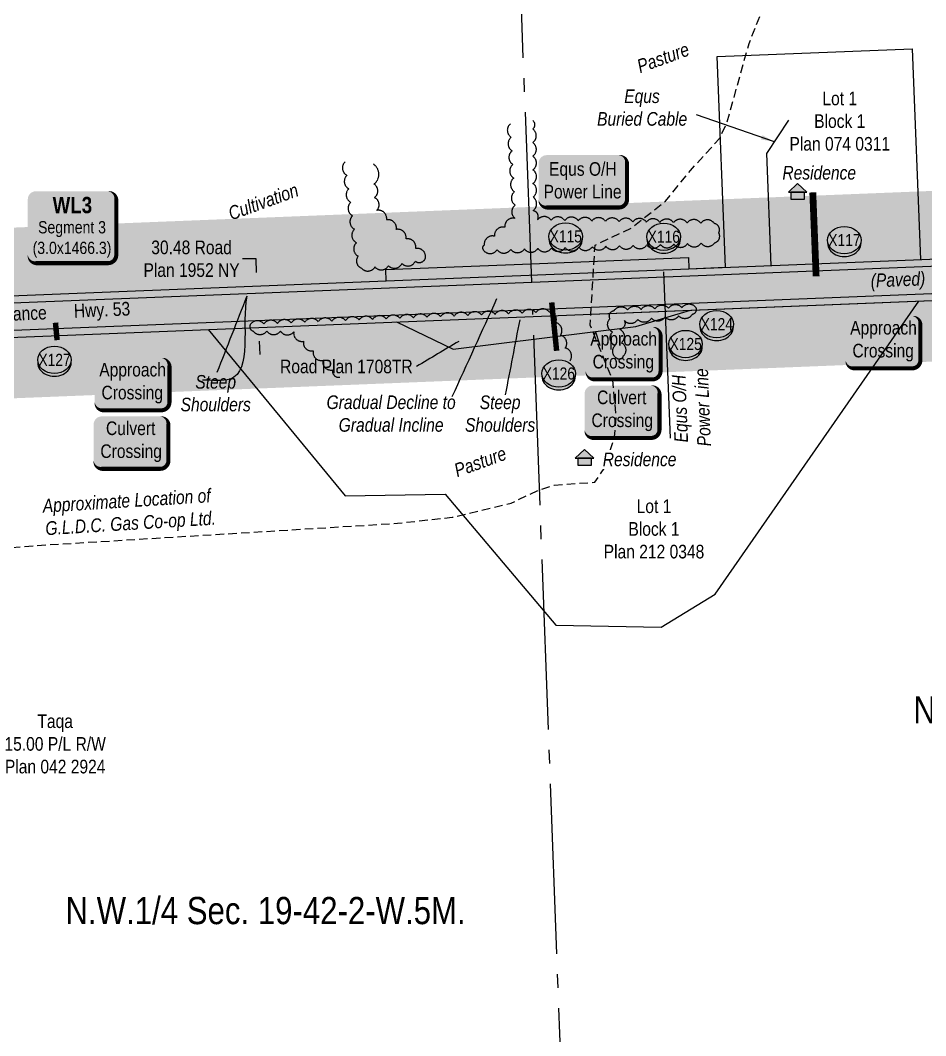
# Model space of a CAD drawing. Extents: x 665644 to 688844, y 5825051 to 5844826.
# Drawn here: x 683823 to 684488, y 5835122 to 5835868 of the extents above; entities that cross this region are included whole.
import ezdxf
from ezdxf.enums import TextEntityAlignment as Align

# ---------------------------------------------------------------- set-up
doc = ezdxf.new("R2010")
doc.units = 0
doc.header["$LTSCALE"] = 5
doc.header["$PDSIZE"] = 0.5
for name, pattern in [('0', [1, 1, 0]), ('foc-QUARTERLINE', [33, 25, -3, 2, -3]), ('UG_PIPE', [1.875, 1.25, -0.625])]:
    doc.linetypes.add(name, pattern=pattern)
doc.layers.get('Defpoints').update_dxf_attribs({"color": 9})
for name, color, linetype in [('AS-CABLE', 224, 'foc-CABLE'), ('AS-PIPE-UG', 44, 'UG_PIPE'), ('AS-PIPE-UG-T', 44, 'Continuous'), ('AS-POWER', 104, 'foc-POWER'), ('AS-POWER-T', 104, 'Continuous'), ('AS-RESIDENCE', 14, 'Continuous'), ('AS-ROADS', 254, 'Continuous'), ('AS-TELEPHONE', 224, 'foc-TEL'), ('C-SYMBOL', 7, 'Continuous'), ('CG-NOTES', 7, 'Continuous'), ('L-ROAD-T', 7, 'Continuous'), ('L-SEC', 7, 'Continuous'), ('L-SECQ', 8, 'foc-QUARTERLINE'), ('L-TITLEDB', 4, 'Continuous'), ('L-TITLEDB-T', 4, 'Continuous'), ('P-BUFFER-H 30m', 51, 'Continuous'), ('P-CROSSINGS', 250, 'Continuous'), ('T-BUSH', 110, '0')]:
    doc.layers.add(name, color=color, linetype=linetype)
doc.layers.add('F-RW-T', color=190, linetype='Continuous', lineweight=9)
doc.layers.add('T-TEXT', color=48, linetype='Continuous', lineweight=18)
doc.layers.add('P-PROPOSED-WL3', color=92, linetype='Continuous', true_color=0x00bd00)
doc.styles.add('175L', font='ARIALN.TTF', dxfattribs={"height": 20})
doc.styles.add('80', font='ARIALN.TTF', dxfattribs={"height": 10})
doc.styles.add('80CG', font='ARIALN.TTF', dxfattribs={"height": 10})
doc.styles.add('80L', font='ARIALN.TTF', dxfattribs={"height": 10})
doc.styles.add('80LS', font='ARIALNI.TTF', dxfattribs={"height": 10})
doc.styles.add('BOLD', font='ARIALNB.TTF')
doc.styles.add('Crossing', font='ARIALN.TTF', dxfattribs={"height": 10})
doc.styles.add('foc-LtypeFont', font='ARIALN.TTF', dxfattribs={"height": 7.35})
doc.linetypes.add('foc-CABLE', pattern='A,2,-1,["C",foc-LtypeFont,S=0.2,R=0,X=-0.625,Y=-0.75],-1.24,8', length=12.24)
doc.linetypes.add('foc-POWER', pattern='A,6,-1,["P",foc-LtypeFont,S=0.2,R=0,X=-0.625,Y=-0.75],-1.24,4', length=12.24)
doc.linetypes.add('foc-POWER-NOLINE', pattern='A,0,-4,["P",foc-LtypeFont,S=0.2,R=0,X=-0.625,Y=-0.75],-8.24', length=12.24)
doc.linetypes.add('foc-TEL', pattern='A,2,-1,["T",foc-LtypeFont,S=0.2,R=0,X=-0.425,Y=-0.75],-1.24,8', length=12.24)
doc.linetypes.add('foc-TEL-NOLINE', pattern='A,0,-2,["T",foc-LtypeFont,S=0.2,R=0,X=-0.425,Y=-0.75],-10.24', length=12.24)
doc.dimstyles.new('Compass 5 000', dxfattribs={"dimscale": 5, "dimtxt": 9, "dimasz": 2, "dimexe": 0.2, "dimexo": 0.0625, "dimgap": 0.5, "dimtad": 0, "dimtih": 1, "dimtoh": 1, "dimzin": 0, "dimdsep": 46, "dimtxsty": '80CG', "dimcen": 0.1, "dimse1": 1, "dimse2": 1, "dimclrd": 256, "dimclrt": 256, "dimaunit": 1, "dimadec": 4, "dimazin": 0, "dimtfac": 0.06, "dimtofl": 0, "dimtmove": 0, "dimatfit": 1, "dimfxl": 0.2, "dimtolj": 1, "dimtzin": 0, "dimlwd": -1, "dimarcsym": 0})

# ---------------------------------------------------------------- blocks, each defined once
blk = doc.blocks.new('*U1124')
h = blk.add_hatch(color=59)
edge = h.paths.add_edge_path()
edge.add_line((-21.5, -20), (21.5, -20))
edge.add_arc((21.5, -14), 6, 270, 360)
edge.add_line((27.5, -14), (27.5, 12.5))
edge.add_arc((21.5, 12.5), 6, 0, 90)
edge.add_line((21.5, 18.5), (-21.5, 18.5))
edge.add_arc((-21.5, 12.5), 6, 90, 180)
edge.add_line((-27.5, 12.5), (-27.5, -14))
edge.add_arc((-21.5, -14), 6, 180, 270)
at = {"color": 1, "flags": 128}
blk.add_lwpolyline([(-49.28, 55.23, 0, 7.5, 0), (0, 0, 0, 0, 0)], format="xyseb", dxfattribs=at)
blk.add_lwpolyline([(-21.5, -20, 3, 3, 0), (21.5, -20, 3, 3, 0.414214), (27.5, -14, 3, 3, 0), (27.5, 12.5, 3, 0, 0.414214), (21.5, 18.5, 0, 0, 0), (-21.5, 18.5, 0, 0, 0.414214), (-27.5, 12.5, 0, 0, 0), (-27.5, -14, 0, 3, 0.414214)], format="xyseb", close=True, dxfattribs=at)
at = {"color": 1, "style": '80'}
blk.add_attdef('ENTER_TEXT_001', (-35.99, -5), '', height=10, dxfattribs=at)
blk = doc.blocks.new('*U2584')
h = blk.add_hatch(color=254)
edge = h.paths.add_edge_path()
edge.add_line((-26.5, -34.36), (26.5, -34.36))
edge.add_arc((26.5, -28.36), 6, 270, 360)
edge.add_line((32.5, -28.36), (32.5, 12.5))
edge.add_arc((26.5, 12.5), 6, 0, 90)
edge.add_line((26.5, 18.5), (-26.5, 18.5))
edge.add_arc((-26.5, 12.5), 6, 90, 180)
edge.add_line((-32.5, 12.5), (-32.5, -28.36))
edge.add_arc((-26.5, -28.36), 6, 180, 270)
at = {"layer": 'P-PROPOSED-WL3', "flags": 128}
blk.add_lwpolyline([(-26.5, -34.36, 3, 3, 0), (26.5, -34.36, 3, 3, 0.414214), (32.5, -28.36, 3, 3, 0), (32.5, 12.5, 3, 0, 0.414214), (26.5, 18.5, 0, 0, 0), (-26.5, 18.5, 0, 0, 0.414214), (-32.5, 12.5, 0, 0, 0), (-32.5, -28.36, 0, 3, 0.414214)], format="xyseb", close=True, dxfattribs=at)
blk.add_lwpolyline([(-5.16, -58.83, 0, 7.5, 0), (0, 0, 0, 0, 0)], format="xyseb", dxfattribs=at)
at = {"layer": 'P-PROPOSED-WL3'}
for tag, p, height, style in [('TEMP_AREA_W1_001', (-9.21, 2.24), 12, 'BOLD'), ('ENTER_TEXT_001', (-30.66, -12.47), 9, '80')]:
    blk.add_attdef(tag, p, '', height=height, dxfattribs=dict(at, style=style))
blk = doc.blocks.new('*D1438')
at = {"layer": 'Defpoints', "color": 0, "transparency": 16777216}
for p in [(683971.01, 5835671.61), (683972.23, 5835641.16), (683998.06, 5835642.19)]:
    blk.add_point(p, dxfattribs=at)
at = {"layer": 'L-TITLEDB-T', "transparency": 16777216}
for p, q in [((683996.05, 5835692.63), (683986.05, 5835692.63)), ((683996.45, 5835682.63), (683996.05, 5835692.63)), ((683998.46, 5835632.2), (683998.86, 5835622.2))]:
    blk.add_line(p, q, dxfattribs=at)
for points in [[(683998.11, 5835682.7), (683994.78, 5835682.57), (683996.85, 5835672.64)], [(684000.13, 5835632.26), (683996.8, 5835632.13), (683998.06, 5835642.19)]]:
    blk.add_solid(points, dxfattribs=at)
at = {"layer": 'L-TITLEDB-T', "transparency": 16777216, "insert": (683948.69, 5835692.63), "char_height": 10, "attachment_point": 5, "style": '80CG'}
blk.add_mtext('\\A1;30.48 Road\\PPlan 1952 NY', dxfattribs=at)
blk = doc.blocks.new('*U2477')
h = blk.add_hatch(color=255)
edge = h.paths.add_edge_path()
edge.add_line((-26.5, -20), (26.5, -20))
edge.add_arc((26.5, -14), 6, 270, 360)
edge.add_line((32.5, -14), (32.5, 12.5))
edge.add_arc((26.5, 12.5), 6, 0, 90)
edge.add_line((26.5, 18.5), (-26.5, 18.5))
edge.add_arc((-26.5, 12.5), 6, 90, 180)
edge.add_line((-32.5, 12.5), (-32.5, -14))
edge.add_arc((-26.5, -14), 6, 180, 270)
at = {"color": 104, "flags": 128}
blk.add_lwpolyline([(-26.5, -20, 3, 3, 0), (26.5, -20, 3, 3, 0.414214), (32.5, -14, 3, 3, 0), (32.5, 12.5, 3, 0, 0.414214), (26.5, 18.5, 0, 0, 0), (-26.5, 18.5, 0, 0, 0.414214), (-32.5, 12.5, 0, 0, 0), (-32.5, -14, 0, 3, 0.414214)], format="xyseb", close=True, dxfattribs=at)
blk.add_lwpolyline([(59.62, -67.84, 0, 7.5, 0), (0, 0, 0, 0, 0)], format="xyseb", dxfattribs=at)
at = {"color": 104, "style": '80'}
blk.add_attdef('ENTER_TEXT_001', (-26.85, -4.92), '', height=10, dxfattribs=at)
blk = doc.blocks.new('res_occ')
for points in [[(0.1, 0.89), (-1.26, -0.37), (1.46, -0.37)], [(-0.9, -1.43), (1.1, -1.43), (1.1, -0.37), (-0.9, -0.37)]]:
    blk.add_hatch(color=14).paths.add_polyline_path(points)
at = {"color": 14}
for points in [[(0.1, 0.89), (-1.26, -0.37), (1.46, -0.37)], [(-0.9, -1.43), (1.1, -1.43), (1.1, -0.37), (-0.9, -0.37)]]:
    blk.add_lwpolyline(points, close=True, dxfattribs=at)
blk = doc.blocks.new('xing2')
h = blk.add_hatch(color=50)
h.dxf.hatch_style = 1
edge = h.paths.add_edge_path()
edge.add_ellipse((0, 0), major_axis=(-12.5, 0), ratio=0.816297, start_angle=0, end_angle=360)
h = blk.add_hatch(color=250)
h.dxf.hatch_style = 1
edge = h.paths.add_edge_path()
edge.add_ellipse((0, -2.05), major_axis=(-12.5, 0), ratio=0.816297, start_angle=0, end_angle=180)
edge.add_line((12.5, -2.05), (12.5, 0))
edge.add_ellipse((0, 0), major_axis=(-12.5, 0), ratio=0.816297, start_angle=0, end_angle=180, ccw=False)
edge.add_line((-12.5, 0), (-12.5, -2.05))
at = {"color": 250}
blk.add_ellipse((0, 0), major_axis=(-12.5, 0), ratio=0.816297, dxfattribs=at)
blk.add_ellipse((0, -2.05), major_axis=(-12.5, 0), ratio=0.816297, start_param=0, end_param=3.141593, dxfattribs=at)
at = {"color": 250, "style": 'Crossing'}
blk.add_attdef('CROSSING', text='', height=9, dxfattribs=at).set_placement((0.09, 0.02), align=Align.MIDDLE_CENTER)
at = {"color": 250, "style": 'Crossing', "flags": 1}
for tag, p in [('OWNER', (0.09, -12.49)), ('DESCRIPTION', (0.09, -25.77)), ('LOCATION', (0.09, -39.3)), ('DWG_REF', (0.09, -52.84))]:
    blk.add_attdef(tag, text='', height=9, dxfattribs=at).set_placement(p, align=Align.MIDDLE_CENTER)
blk = doc.blocks.new('*D2164')
at = {"layer": 'Defpoints', "color": 0, "transparency": 16777216}
for p in [(683789.39, 5835335.34), (683774.68, 5835327.6), (683789.67, 5835328.2)]:
    blk.add_point(p, dxfattribs=at)
at = {"layer": 'F-RW-T', "transparency": 16777216}
for p, q in [((683799.38, 5835335.74), (683809.37, 5835336.13)), ((683764.41, 5835334.35), (683754.41, 5835333.95))]:
    blk.add_line(p, q, dxfattribs=at)
for points in [[(683764.34, 5835336.02), (683764.47, 5835332.68), (683774.4, 5835334.75)], [(683799.31, 5835337.4), (683799.45, 5835334.07), (683789.39, 5835335.34)]]:
    blk.add_solid(points, dxfattribs=at)
at = {"layer": 'F-RW-T', "transparency": 16777216, "insert": (683848.46, 5835336.13), "char_height": 10, "attachment_point": 5, "style": '80CG'}
blk.add_mtext('\\A1;Taqa\\P15.00 P/L R/W\\PPlan 042 2924', dxfattribs=at)
blk = doc.blocks.new('*U2181')
h = blk.add_hatch(color=59)
edge = h.paths.add_edge_path()
edge.add_line((-21.5, -20), (21.5, -20))
edge.add_arc((21.5, -14), 6, 270, 360)
edge.add_line((27.5, -14), (27.5, 12.5))
edge.add_arc((21.5, 12.5), 6, 0, 90)
edge.add_line((21.5, 18.5), (-21.5, 18.5))
edge.add_arc((-21.5, 12.5), 6, 90, 180)
edge.add_line((-27.5, 12.5), (-27.5, -14))
edge.add_arc((-21.5, -14), 6, 180, 270)
at = {"color": 1, "flags": 128}
blk.add_lwpolyline([(-52.86, 33.83, 0, 7.5, 0), (0, 0, 0, 0, 0)], format="xyseb", dxfattribs=at)
blk.add_lwpolyline([(-21.5, -20, 3, 3, 0), (21.5, -20, 3, 3, 0.414214), (27.5, -14, 3, 3, 0), (27.5, 12.5, 3, 0, 0.414214), (21.5, 18.5, 0, 0, 0), (-21.5, 18.5, 0, 0, 0.414214), (-27.5, 12.5, 0, 0, 0), (-27.5, -14, 0, 3, 0.414214)], format="xyseb", close=True, dxfattribs=at)
at = {"color": 1, "style": '80'}
blk.add_attdef('ENTER_TEXT_001', (-35.99, -5), '', height=10, dxfattribs=at)
blk = doc.blocks.new('*U695')
h = blk.add_hatch(color=254)
edge = h.paths.add_edge_path()
edge.add_line((-21.5, -20), (21.5, -20))
edge.add_arc((21.5, -14), 6, 270, 360)
edge.add_line((27.5, -14), (27.5, 12.5))
edge.add_arc((21.5, 12.5), 6, 0, 90)
edge.add_line((21.5, 18.5), (-21.5, 18.5))
edge.add_arc((-21.5, 12.5), 6, 90, 180)
edge.add_line((-27.5, 12.5), (-27.5, -14))
edge.add_arc((-21.5, -14), 6, 180, 270)
at = {"color": 160, "flags": 128}
blk.add_lwpolyline([(-21.5, -20, 3, 3, 0), (21.5, -20, 3, 3, 0.414214), (27.5, -14, 3, 3, 0), (27.5, 12.5, 3, 0, 0.414214), (21.5, 18.5, 0, 0, 0), (-21.5, 18.5, 0, 0, 0.414214), (-27.5, 12.5, 0, 0, 0), (-27.5, -14, 0, 3, 0.414214)], format="xyseb", close=True, dxfattribs=at)
at = {"color": 160, "style": '80'}
blk.add_attdef('ENTER_TEXT_001', (-26.85, -4.92), '', height=10, dxfattribs=at)
blk = doc.blocks.new('*U2182')
h = blk.add_hatch(color=59)
edge = h.paths.add_edge_path()
edge.add_line((-21.5, -20), (21.5, -20))
edge.add_arc((21.5, -14), 6, 270, 360)
edge.add_line((27.5, -14), (27.5, 12.5))
edge.add_arc((21.5, 12.5), 6, 0, 90)
edge.add_line((21.5, 18.5), (-21.5, 18.5))
edge.add_arc((-21.5, 12.5), 6, 90, 180)
edge.add_line((-27.5, 12.5), (-27.5, -14))
edge.add_arc((-21.5, -14), 6, 180, 270)
at = {"color": 1, "flags": 128}
blk.add_lwpolyline([(-56.08, 41.84, 0, 7.5, 0), (0, 0, 0, 0, 0)], format="xyseb", dxfattribs=at)
blk.add_lwpolyline([(-21.5, -20, 3, 3, 0), (21.5, -20, 3, 3, 0.414214), (27.5, -14, 3, 3, 0), (27.5, 12.5, 3, 0, 0.414214), (21.5, 18.5, 0, 0, 0), (-21.5, 18.5, 0, 0, 0.414214), (-27.5, 12.5, 0, 0, 0), (-27.5, -14, 0, 3, 0.414214)], format="xyseb", close=True, dxfattribs=at)
at = {"color": 1, "style": '80'}
blk.add_attdef('ENTER_TEXT_001', (-35.99, -5), '', height=10, dxfattribs=at)

msp = doc.modelspace()

# ---------------------------------------------------------------- hatches: boundary and pattern name
at = {"layer": 'P-BUFFER-H 30m'}
h = msp.add_hatch(color=256, dxfattribs=at)
h.dxf.hatch_style = 1
edge = h.paths.add_edge_path()
edge.add_line((677193.269, 5828855.566), (677090.336, 5828851.801))
edge.add_line((677090.336, 5828851.801), (677088.023, 5828904.381))
edge.add_arc((677137.974, 5828906.578), 50, 92.094528, 182.519115, ccw=False)
edge.add_line((677136.147, 5828956.545), (677941.688, 5828986.006))
edge.add_line((677941.688, 5828986.006), (678734.42, 5829015.192))
edge.add_line((678734.42, 5829015.192), (678774.367, 5829016.654))
edge.add_line((678774.367, 5829016.654), (678795.396, 5829017.452))
edge.add_arc((678838.014, 5828991.303), 50, 92.178655, 148.468111, ccw=False)
edge.add_line((678836.113, 5829041.267), (679095.938, 5829051.152))
edge.add_line((679095.938, 5829051.152), (679103.036, 5829053.873))
edge.add_arc((679120.935, 5829007.187), 50, 92.18666, 110.977343, ccw=False)
edge.add_line((679119.028, 5829057.15), (679561.069, 5829074.029))
edge.add_arc((679566.877, 5829024.367), 50, 92.195397, 96.670962, ccw=False)
edge.add_line((679564.962, 5829074.33), (680316.8, 5829103.153))
edge.add_line((680316.8, 5829103.153), (680289.023, 5829852.071))
edge.add_line((680289.023, 5829852.071), (680264.048, 5830522.758))
edge.add_arc((680314.013, 5830524.619), 50, 133.261285, 182.132573, ccw=False)
edge.add_line((680279.747, 5830561.031), (680276.19, 5830656.553))
edge.add_line((680276.19, 5830656.553), (680246.206, 5831460.205))
edge.add_line((680246.206, 5831460.205), (680215.344, 5832284.366))
edge.add_arc((680265.309, 5832286.237), 50, 92.148626, 182.144523, ccw=False)
edge.add_line((680263.435, 5832336.202), (681068.877, 5832366.421))
edge.add_line((681068.877, 5832366.421), (681821.394, 5832394.722))
edge.add_line((681821.394, 5832394.722), (681805.592, 5832816.244))
edge.add_arc((681855.557, 5832818.117), 50, 143.113192, 182.146882, ccw=False)
edge.add_line((681815.566, 5832848.129), (681834.727, 5832873.661))
edge.add_arc((681874.718, 5832843.649), 50, 2.145927, 143.113192, ccw=False)
edge.add_line((681924.683, 5832845.521), (681941.407, 5832399.199))
edge.add_line((681941.407, 5832399.199), (682694.704, 5832426.991))
edge.add_line((682694.704, 5832426.991), (683448.053, 5832454.846))
edge.add_line((683448.053, 5832454.846), (683412.213, 5833411.237))
edge.add_arc((683462.178, 5833413.109), 50, 133.565482, 182.146115, ccw=False)
edge.add_line((683427.719, 5833449.338), (683406.04, 5834013.774))
edge.add_line((683406.04, 5834013.774), (683375.91, 5834817.728))
edge.add_line((683375.91, 5834817.728), (683346.274, 5835616.304))
edge.add_line((683346.274, 5835616.304), (683345.971, 5835624.47))
edge.add_arc((683395.936, 5835626.324), 50, 171.348033, 182.125311, ccw=False)
edge.add_arc((683395.097, 5835645.629), 50, 182.142372, 193.631033, ccw=False)
edge.add_line((683345.132, 5835643.76), (683345.021, 5835646.731))
edge.add_line((683345.021, 5835646.731), (683335.11, 5835911.648))
edge.add_arc((683366.567, 5835950.513), 50, 182.141669, 231.014692, ccw=False)
edge.add_line((683316.601, 5835948.644), (683298.039, 5836445.008))
edge.add_line((683298.039, 5836445.008), (683267.917, 5837249.164))
edge.add_line((683267.917, 5837249.164), (683237.717, 5838052.934))
edge.add_line((683237.717, 5838052.934), (683209.07, 5838812.752))
edge.add_line((683209.07, 5838812.752), (683139.449, 5838810.244))
edge.add_arc((683137.649, 5838860.212), 50, 205.68511, 272.063103, ccw=False)
edge.add_arc((683124.628, 5838876.927), 50, 182.119792, 230.149866, ccw=False)
edge.add_line((683074.663, 5838875.077), (683017.909, 5840408.349))
edge.add_arc((683049.4, 5840447.187), 50, 182.145622, 230.963518, ccw=False)
edge.add_line((682999.435, 5840445.315), (682997.691, 5840491.846))
edge.add_line((682997.691, 5840491.846), (682967.908, 5841296.329))
edge.add_line((682967.908, 5841296.329), (682938.387, 5842093.709))
edge.add_arc((682988.352, 5842095.559), 50, 111.056679, 182.120317, ccw=False)
edge.add_arc((683005.084, 5842106.218), 50, 91.93417, 133.94126, ccw=False)
edge.add_line((683003.396, 5842156.19), (683115.102, 5842159.962))
edge.add_arc((683116.789, 5842109.99), 50, 73.049626, 91.934171, ccw=False)
edge.add_arc((683171.26, 5842288.71), 136.837, 253.049626, 272.060035)
edge.add_arc((683177.977, 5842101.994), 50, 91.934143, 92.060035, ccw=False)
edge.add_line((683176.289, 5842151.966), (683814.64, 5842173.523))
edge.add_line((683814.64, 5842173.523), (684621.661, 5842200.776))
edge.add_line((684621.661, 5842200.776), (684641.583, 5842201.582))
edge.add_line((684641.583, 5842201.582), (685446.139, 5842234.14))
edge.add_line((685446.139, 5842234.14), (685960.118, 5842255.042))
edge.add_arc((685970.6, 5841999.021), 256.236, 75.235843, 92.344426, ccw=False)
edge.add_arc((686023.158, 5842198.447), 50, 25.111824, 75.237538, ccw=False)
edge.add_line((686068.432, 5842219.666), (686069.06, 5842218.328))
edge.add_line((686069.06, 5842218.328), (686069.117, 5842218.206))
edge.add_line((686069.117, 5842218.206), (686151.794, 5842041.802))
edge.add_line((686151.794, 5842041.802), (686199.9, 5842064.349))
edge.add_arc((686221.119, 5842019.075), 50, 28.961833, 115.111824, ccw=False)
edge.add_arc((684692.829, 5841173.26), 1796.733, 27.368596, 28.961833, ccw=False)
edge.add_arc((686159.441, 5842138.172), 189.59, 312.879002, 331.455065)
edge.add_arc((686369.908, 5842023.684), 50, 151.393766, 151.455059, ccw=False)
edge.add_line((686326.011, 5842047.623), (686381.479, 5842149.331))
edge.add_arc((686653.533, 5842001.316), 309.713, 123.621492, 151.450949, ccw=False)
edge.add_arc((686531.973, 5842256.565), 50, 92.201047, 176.958117, ccw=False)
edge.add_line((686530.053, 5842306.528), (686619.657, 5842309.972))
edge.add_arc((686643.221, 5842265.873), 50, 92.204612, 118.118042, ccw=False)
edge.add_line((686641.298, 5842315.836), (687072.891, 5842332.451))
edge.add_line((687072.891, 5842332.451), (687822.064, 5842360.601))
edge.add_line((687822.064, 5842360.601), (687807.746, 5842732.726))
edge.add_line((687807.746, 5842732.726), (687793.2, 5843110.266))
edge.add_line((687793.2, 5843110.266), (687764.495, 5843859.411))
edge.add_line((687764.495, 5843859.411), (687743.267, 5843858.637))
edge.add_arc((687741.445, 5843908.604), 50, 182.098258, 272.088052, ccw=False)
edge.add_line((687691.478, 5843906.773), (687690.919, 5843922.037))
edge.add_line((687690.919, 5843922.037), (687685.175, 5843921.826))
edge.add_arc((687683.342, 5843971.793), 50, 182.100577, 272.100577, ccw=False)
edge.add_line((687633.376, 5843969.96), (687633.266, 5843972.958))
edge.add_arc((687683.232, 5843974.791), 50, 92.100577, 182.100577, ccw=False)
edge.add_line((687681.4, 5844024.757), (687740.11, 5844026.91))
edge.add_arc((687741.943, 5843976.944), 50, 2.098258, 92.100577, ccw=False)
edge.add_line((687791.909, 5843978.775), (687792.469, 5843963.499))
edge.add_line((687792.469, 5843963.499), (687813.608, 5843964.27))
edge.add_arc((687815.43, 5843914.303), 50, 2.194388, 92.088052, ccw=False)
edge.add_line((687865.394, 5843916.218), (687896.124, 5843114.22))
edge.add_line((687896.124, 5843114.22), (687910.67, 5842736.689))
edge.add_line((687910.67, 5842736.689), (687927.027, 5842311.553))
edge.add_arc((687877.064, 5842309.631), 50, -87.848159, 2.203367, ccw=False)
edge.add_line((687878.942, 5842259.666), (687076.807, 5842229.526))
edge.add_line((687076.807, 5842229.526), (686670.09, 5842213.869))
edge.add_arc((686646.522, 5842257.966), 50, 272.201051, 298.122091, ccw=False)
edge.add_line((686648.442, 5842208.003), (686596.388, 5842206.002))
edge.add_arc((686560.226, 5842240.533), 50, 291.298983, 316.321618, ccw=False)
edge.add_arc((686653.529, 5842001.211), 206.866, 111.298983, 121.896872)
edge.add_arc((686653.557, 5842001.471), 206.66, 121.941438, 151.489667)
edge.add_arc((686425.335, 5842125.444), 53.06, 331.393824, 331.484794, ccw=False)
edge.add_line((686471.918, 5842100.039), (686416.45, 5841998.332))
edge.add_arc((686159.441, 5842138.172), 292.59, 301.108355, 331.449231, ccw=False)
edge.add_arc((686284.777, 5841930.468), 50, 298.449673, 301.108355, ccw=False)
edge.add_line((686308.597, 5841886.506), (686291.758, 5841877.383))
edge.add_arc((686267.939, 5841921.345), 50, 205.404975, 298.449673, ccw=False)
edge.add_arc((684692.829, 5841173.26), 1693.733, 25.404975, 25.750387)
edge.add_arc((684692.829, 5841173.26), 1693.733, 25.750387, 25.872374)
edge.add_arc((684692.829, 5841173.26), 1693.733, 25.872374, 27.286963)
edge.add_line((686198.086, 5841949.747), (686147.516, 5841926.046))
edge.add_arc((686126.297, 5841971.32), 50, 205.111824, 295.111824, ccw=False)
edge.add_line((686081.023, 5841950.1), (685986.671, 5842151.411))
edge.add_arc((685970.594, 5841998.967), 153.289, 83.979554, 92.346249)
edge.add_line((685964.318, 5842152.128), (685450.314, 5842131.225))
edge.add_line((685450.314, 5842131.225), (684645.747, 5842098.667))
edge.add_line((684645.747, 5842098.667), (684625.647, 5842097.854))
edge.add_arc((684623.626, 5842147.813), 50, 271.93414, 272.316338, ccw=False)
edge.add_line((684625.314, 5842097.841), (683818.117, 5842070.582))
edge.add_line((683818.117, 5842070.582), (683179.82, 5842049.027))
edge.add_arc((683171.26, 5842288.71), 239.836, 255.283109, 272.045257, ccw=False)
edge.add_line((683110.332, 5842056.742), (683042.91, 5842054.466))
edge.add_line((683042.91, 5842054.466), (683070.838, 5841300.139))
edge.add_line((683070.838, 5841300.139), (683100.62, 5840495.68))
edge.add_line((683100.62, 5840495.68), (683101.228, 5840479.451))
edge.add_arc((683069.751, 5840440.602), 50, 2.119826, 50.984286, ccw=False)
edge.add_line((683119.717, 5840442.452), (683176.263, 5838914.799))
edge.add_arc((683139.864, 5838880.519), 50, 43.036828, 43.28391, ccw=False)
edge.add_line((683176.41, 5838914.642), (683258.239, 5838917.59))
edge.add_arc((683260.039, 5838867.622), 50, 2.159178, 92.063103, ccw=False)
edge.add_line((683310.003, 5838869.506), (683340.644, 5838056.808))
edge.add_line((683340.644, 5838056.808), (683370.844, 5837253.025))
edge.add_line((683370.844, 5837253.025), (683400.967, 5836448.86))
edge.add_line((683400.967, 5836448.86), (683418.01, 5835993.127))
edge.add_arc((683386.553, 5835954.262), 50, 2.142401, 51.013902, ccw=False)
edge.add_line((683436.518, 5835956.131), (683446.074, 5835700.688))
edge.add_line((683446.074, 5835700.688), (683600.399, 5835706.872))
edge.add_line((683600.399, 5835706.872), (683603.406, 5835706.992))
edge.add_line((683603.406, 5835706.992), (684089.691, 5835726.416))
edge.add_line((684089.691, 5835726.416), (684311.983, 5835735.295))
edge.add_line((684311.983, 5835735.295), (684841.261, 5835756.416))
edge.add_line((684841.261, 5835756.416), (684873.734, 5835780.118))
edge.add_arc((684903.212, 5835739.731), 50, 36.125072, 126.125473, ccw=False)
edge.add_line((684943.598, 5835769.209), (684946.083, 5835765.805))
edge.add_line((684946.083, 5835765.805), (684975.416, 5835766.987))
edge.add_arc((684977.43, 5835717.028), 50, -29.571573, 92.308021, ccw=False)
edge.add_line((685020.917, 5835692.352), (685015.074, 5835682.056))
edge.add_line((685015.074, 5835682.056), (685003.195, 5835661.117))
edge.add_arc((684959.707, 5835685.791), 50, 272.287823, 330.431041, ccw=False)
edge.add_line((684961.703, 5835635.831), (684201.401, 5835605.456))
edge.add_line((684201.401, 5835605.456), (683450.859, 5835575.476))
edge.add_line((683450.859, 5835575.476), (683478.838, 5834821.566))
edge.add_line((683478.838, 5834821.566), (683508.966, 5834017.678))
edge.add_line((683508.966, 5834017.678), (683532.198, 5833412.795))
edge.add_arc((683482.235, 5833410.876), 50, -46.492144, 2.199485, ccw=False)
edge.add_line((683516.657, 5833374.612), (683552.966, 5832405.714))
edge.add_arc((683503.001, 5832403.842), 50, -87.882475, 2.146115, ccw=False)
edge.add_line((683504.849, 5832353.876), (682698.506, 5832324.062))
edge.add_line((682698.506, 5832324.062), (681892.272, 5832294.317))
edge.add_arc((681890.428, 5832344.283), 50, 264.057705, 272.112898, ccw=False)
edge.add_arc((681876.342, 5832343.751), 50, 272.153458, 280.264602, ccw=False)
edge.add_line((681878.221, 5832293.787), (681072.743, 5832263.494))
edge.add_line((681072.743, 5832263.494), (680320.255, 5832235.262))
edge.add_line((680320.255, 5832235.262), (680349.134, 5831464.053))
edge.add_line((680349.134, 5831464.053), (680379.118, 5830660.39))
edge.add_line((680379.118, 5830660.39), (680384.188, 5830524.23))
edge.add_arc((680334.223, 5830522.37), 50, -46.738895, 2.132739, ccw=False)
edge.add_line((680368.489, 5830485.958), (680391.951, 5829855.896))
edge.add_line((680391.951, 5829855.896), (680421.691, 5829054.073))
edge.add_arc((680371.726, 5829052.22), 50, -87.804603, 2.124156, ccw=False)
edge.add_line((680373.641, 5829002.256), (679575.799, 5828971.671))
edge.add_arc((679569.977, 5829021.331), 50, 272.18666, 276.68636, ccw=False)
edge.add_line((679571.885, 5828971.367), (679131.721, 5828954.56))
edge.add_line((679131.721, 5828954.56), (679124.62, 5828951.838))
edge.add_arc((679106.72, 5828998.524), 50, 272.178655, 290.977343, ccw=False)
edge.add_line((679108.621, 5828948.56), (678884.591, 5828940.037))
edge.add_arc((678841.971, 5828966.182), 50, 272.187731, 328.473443, ccw=False)
edge.add_line((678843.88, 5828916.218), (678778.197, 5828913.709))
edge.add_arc((678776.288, 5828963.673), 50, 272.073065, 272.187731, ccw=False)
edge.add_line((678778.097, 5828913.705), (678738.127, 5828912.259))
edge.add_line((678738.127, 5828912.259), (677945.465, 5828883.075))
edge.add_line((677945.465, 5828883.075), (677193.269, 5828855.566))
at = {"layer": 'P-PROPOSED-WL3'}
h = msp.add_hatch(color=256, dxfattribs=at)
h.dxf.hatch_style = 1
h.paths.add_polyline_path([(684959.707, 5835685.791), (684971.587, 5835706.731), (684977.43, 5835717.028), (684902.065, 5835713.99), (684897.752, 5835710.842), (684972.158, 5835713.815), (684968.978, 5835708.212), (684957.92, 5835688.722), (684199.285, 5835658.413), (683395.936, 5835626.324), (683396.239, 5835618.158), (683399.237, 5835618.269), (683399.045, 5835623.446), (684199.405, 5835655.416)])
h = msp.add_hatch(color=256, dxfattribs=at)
h.dxf.hatch_style = 1
h.paths.add_polyline_path([(683394.986, 5835648.6), (683395.097, 5835645.629), (683602.521, 5835653.915), (683605.518, 5835654.034), (684091.807, 5835673.459), (684314.099, 5835682.338), (684859.523, 5835704.129), (684861.962, 5835705.909), (684863.835, 5835707.276), (684858.182, 5835707.051), (684313.979, 5835685.335), (684091.687, 5835676.456), (683605.399, 5835657.032), (683602.401, 5835656.912), (683397.983, 5835648.72)])

# ---------------------------------------------------------------- linework, layer by layer
at = {"layer": 'AS-CABLE', "flags": 128}
msp.add_lwpolyline([(684374.65, 5835687.733), (684371.443, 5835770.092), (684387.657, 5835794.4)], dxfattribs=at)
at = {"layer": 'AS-PIPE-UG', "flags": 128}
msp.add_lwpolyline([(683395.892, 5835449.575), (683838.389, 5835482.201), (684099.937, 5835498.292), (684140.302, 5835502.77), (684183.512, 5835513.138), (684204.351, 5835522.912), (684204.351, 5835522.912), (684215.101, 5835526.366), (684245.053, 5835528.442), (684252.429, 5835539.268), (684259.554, 5835561.591), (684260.704, 5835576.792), (684258.154, 5835603.53), (684241.657, 5835643.852), (684245.144, 5835702.676), (684271.79, 5835715.247), (684296.906, 5835734.935), (684315.374, 5835757.576), (684336.618, 5835781.109), (684342.085, 5835792.528), (684358.393, 5835850.947), (684367.712, 5835874.654), (684385.078, 5835899.207), (684405.761, 5835915.837), (684420.384, 5835939.558), (684509.727, 5836044.342), (684533.174, 5836127.251), (684540.3, 5836159.809), (684836.741, 5836499.924), (684842.956, 5836511.571), (684832.296, 5836542.649), (684844.192, 5836582.73), (684822.059, 5836606.177)], dxfattribs=at)
at = {"layer": 'AS-POWER', "flags": 128}
for points in [[(684314.095, 5835685.314), (684894.548, 5835708.503), (684902.065, 5835713.99), (684998.636, 5835717.849)], [(684091.803, 5835676.435), (684314.095, 5835685.314)], [(684300.523, 5835560.885), (684295.642, 5835683.076)]]:
    msp.add_lwpolyline(points, dxfattribs=at)
at = {"layer": 'AS-POWER', "linetype": 'foc-POWER-NOLINE', "flags": 128}
msp.add_lwpolyline([(683398.098, 5835648.725), (684091.803, 5835676.435)], dxfattribs=at)
at = {"layer": 'AS-ROADS', "flags": 128}
for points, const_width in [([(684407.64, 5835679.773), (684405.177, 5835741.422)], 5), ([(684216.94, 5835625.03), (684213.32, 5835660.59)], 4), ([(683848.69, 5835645.69), (683849.882, 5835632.856)], 4)]:
    msp.add_lwpolyline(points, dxfattribs=dict(at, const_width=const_width))
at = {"layer": 'AS-TELEPHONE', "linetype": 'foc-TEL-NOLINE', "flags": 128}
msp.add_lwpolyline([(683399.237, 5835618.269), (684199.598, 5835650.238), (684298.027, 5835654.17), (684883.46, 5835677.559)], dxfattribs=at)
at = {"layer": 'L-SEC', "flags": 128}
for points in [[(684198.651, 5835675.517), (684999.025, 5835707.492)], [(684199.405, 5835655.416), (684999.78, 5835687.392)], [(683398.292, 5835643.547), (684198.651, 5835675.517)], [(683399.042, 5835623.446), (684199.405, 5835655.416)]]:
    msp.add_lwpolyline(points, dxfattribs=at)
at = {"layer": 'L-SECQ', "flags": 128}
for points in [[(684198.651, 5835675.517), (684169.976, 5836439.859)], [(684229.386, 5834852.148), (684199.405, 5835655.416)]]:
    msp.add_lwpolyline(points, dxfattribs=at)
at = {"layer": 'L-TITLEDB', "flags": 128}
for points in [[(684341.07, 5835686.392), (684334.886, 5835841.244), (684478.249, 5835846.97), (684484.433, 5835692.118)], [(684314.095, 5835685.314), (684894.548, 5835708.503), (684902.065, 5835713.99), (684998.636, 5835717.849)], [(683398.098, 5835648.725), (684091.803, 5835676.435), (684091.472, 5835684.656), (684198.15, 5835688.917), (684313.766, 5835693.536), (684314.095, 5835685.314), (684341.07, 5835686.392)], [(683399.237, 5835618.269), (684199.598, 5835650.238), (684883.46, 5835677.559), (684883.777, 5835669.642), (685000.271, 5835674.296)], [(684333.396, 5835446.259), (684483.114, 5835661.564)], [(684099.355, 5835646.234), (684140.956, 5835626.198), (684275.075, 5835642.911), (684315.312, 5835654.86)], [(683960.928, 5835640.689), (684061.667, 5835518.419), (684134.948, 5835519.713), (684216.385, 5835423.5), (684293.761, 5835421.883), (684333.396, 5835446.259)]]:
    msp.add_lwpolyline(points, dxfattribs=at)
at = {"layer": 'T-BUSH', "flags": 128}
for points in [[(684183.028, 5835791.904, 0.5205671), (684183.618, 5835781.923, 0.5205671), (684184.209, 5835771.942, 0.5205671), (684184.799, 5835761.96, 0.5205671), (684185.389, 5835751.979, 0.5205671), (684185.98, 5835741.998, 0.5205671), (684186.57, 5835732.016, 0.5205671), (684186.433, 5835722.342, 0.5205671), (684178.872, 5835715.799, 0.5205671), (684171.311, 5835709.256, 0.5205671), (684163.75, 5835702.713, 0.5205671), (684163.247, 5835698.931, 0.5205671), (684173.24, 5835699.258, 0.5205671), (684183.234, 5835699.585, 0.5205671), (684193.227, 5835699.911, 0.5205671), (684203.22, 5835700.238, 0.5205671), (684213.214, 5835700.564, 0.5205671), (684223.207, 5835700.891, 0.5205671), (684233.201, 5835701.217, 0.5205671), (684243.194, 5835701.544, 0.5205671), (684253.188, 5835701.87, 0.5205671), (684263.181, 5835702.197, 0.5205671), (684273.175, 5835702.523, 0.5205671), (684283.168, 5835702.85, 0.5205671), (684293.162, 5835703.176, 0.5205671), (684303.155, 5835703.503, 0.5205671), (684313.149, 5835703.829, 0.5205671), (684323.142, 5835704.156, 0.5205671), (684333.136, 5835704.482, 0.5205671), (684336.02, 5835711.69, 0.5205671), (684332.84, 5835718.572, 0.5205671), (684322.844, 5835718.771, 0.5205671), (684312.847, 5835718.97, 0.5205671), (684302.85, 5835719.17, 0.5205671), (684292.853, 5835719.369, 0.5205671), (684282.856, 5835719.568, 0.5205671), (684272.859, 5835719.768, 0.5205671), (684262.863, 5835719.967, 0.5205671), (684252.866, 5835720.166, 0.5205671), (684242.869, 5835720.366, 0.5205671), (684232.872, 5835720.565, 0.5205671), (684222.875, 5835720.764, 0.5205671), (684212.878, 5835720.964, 0.5205671), (684202.882, 5835721.163, 0.5205671), (684199.655, 5835728.03, 0.5205671), (684199.609, 5835738.029, 0.5205671), (684199.562, 5835748.028, 0.5205671), (684199.516, 5835758.026, 0.5205671), (684199.469, 5835768.025, 0.5205671), (684199.423, 5835778.024, 0.5205671), (684199.376, 5835788.022, 0.5205671), (684199.347, 5835794.283, 0.5205671)], [(684061.482, 5835763.886, 0.5205671), (684062.866, 5835753.984, 0.5205671), (684064.251, 5835744.081, 0.5205671), (684065.635, 5835734.179, 0.5205671), (684067.02, 5835724.276, 0.5205671), (684068.404, 5835714.374, 0.5205671), (684069.789, 5835704.471, 0.5205671), (684071.173, 5835694.569, 0.5205671), (684073.48, 5835685.82, 0.5205671), (684083.445, 5835686.65, 0.5205671), (684093.404, 5835687.522, 0.5205671), (684103.267, 5835689.164, 0.5205671), (684113.13, 5835690.807, 0.5205671), (684120.561, 5835693.217, 0.5205671), (684113.425, 5835700.222, 0.5205671), (684106.29, 5835707.226, 0.5205671), (684099.154, 5835714.23, 0.5205671), (684092.018, 5835721.235, 0.5205671), (684084.883, 5835728.239, 0.5205671), (684083.089, 5835737.585, 0.5205671), (684082.773, 5835747.578, 0.5205671), (684082.312, 5835762.18, 0.5205671)], [(684226.844, 5835617.729, 0.5205671), (684223.329, 5835627.089, 0.5205671), (684219.814, 5835636.45, 0.5205671), (684216.298, 5835645.81, 0.5205671), (684211.64, 5835653.445, 0.5205671), (684201.65, 5835653.029, 0.5205671), (684191.66, 5835652.614, 0.5205671), (684181.669, 5835652.198, 0.5205671), (684171.679, 5835651.783, 0.5205671), (684161.689, 5835651.368, 0.5205671), (684151.699, 5835650.952, 0.5205671), (684141.709, 5835650.537, 0.5205671), (684131.719, 5835650.121, 0.5205671), (684121.728, 5835649.706, 0.5205671), (684111.738, 5835649.29, 0.5205671), (684101.748, 5835648.875, 0.5205671), (684091.758, 5835648.46, 0.5205671), (684081.768, 5835648.044, 0.5205671), (684071.777, 5835647.629, 0.5205671), (684061.787, 5835647.213, 0.5205671), (684051.797, 5835646.798, 0.5205671), (684041.807, 5835646.383, 0.5205671), (684031.817, 5835645.967, 0.5205671), (684021.827, 5835645.552, 0.5205671), (684011.836, 5835645.136, 0.5205671), (684001.846, 5835644.721, 0.5205671), (683991.856, 5835644.305, 0.5205671), (683993.982, 5835639.595, 0.5205671), (684003.981, 5835639.555, 0.5205671), (684013.98, 5835639.514, 0.5205671), (684023.802, 5835639.046, 0.5205671), (684030.915, 5835632.019, 0.5205671), (684038.028, 5835624.991, 0.5205671), (684045.141, 5835617.964, 0.5205671), (684052.254, 5835610.937, 0.5205671), (684057.633, 5835605.623, 0.5205671)]]:
    msp.add_lwpolyline(points, format="xyb", dxfattribs=at)
msp.add_lwpolyline([(684261.733, 5835619.173, -0.5205671), (684259.874, 5835628.998, -0.5205671), (684258.014, 5835638.822, -0.5205671), (684256.155, 5835648.647, -0.5205671), (684259.152, 5835654.612, -0.5205671), (684269.142, 5835655.021, -0.5205671), (684279.133, 5835655.429, -0.5205671), (684289.123, 5835655.838, -0.5205671), (684299.114, 5835656.246, -0.5205671), (684309.104, 5835656.654, -0.5205671), (684319.095, 5835657.063, -0.5205671), (684316.488, 5835651.694, -0.5205671), (684306.529, 5835650.804, -0.5205671), (684296.57, 5835649.913, -0.5205671), (684286.611, 5835649.023, -0.5205671), (684276.652, 5835648.133, -0.5205671), (684266.693, 5835647.242, -0.5205671), (684263.434, 5835640.888, -0.5205671), (684264.565, 5835630.953, -0.5205671), (684265.696, 5835621.019, -0.5205671)], format="xyb", close=True, dxfattribs=at)

# ---------------------------------------------------------------- block references
at = {"layer": 'AS-POWER-T'}
ref = msp.add_blockref('*U2477', (684236.202, 5835750.333), dxfattribs=dict(at, xscale=0.9996990099999977, yscale=0.9996990099999977, zscale=0.9996990099999977))
ref.add_attrib('ENTER_TEXT_001', 'Equs O/H', (684211.4, 5835753.659), dxfattribs={"layer": '0', "color": 104, "height": 9.997, "style": '80'})
ref.add_attrib('ENTER_TEXT_002', 'Power Line', (684207.367, 5835736.997), dxfattribs={"layer": '0', "color": 104, "height": 9.997, "style": '80'})
at = {"layer": 'AS-RESIDENCE', "xscale": 4.99999999999999, "yscale": 4.99999999999999, "zscale": 0.1968503937007871}
for p in [(684393.512, 5835743.562), (684236.981, 5835548.085)]:
    msp.add_blockref('res_occ', p, dxfattribs=at)
at = {"layer": 'CG-NOTES'}
ref = msp.add_blockref('*U2584', (683860.84, 5835723.8), dxfattribs=dict(at, xscale=0.9998689999999991, yscale=0.9998689999999991, zscale=0.9998689999999991))
ref.add_attrib('TEMP_AREA_W1_001', 'WL3', (683846.603, 5835726.147), dxfattribs={"layer": 'P-PROPOSED-WL3', "height": 11.9984, "style": 'BOLD'})
ref.add_attrib('ENTER_TEXT_001', 'Segment 3', (683835.921, 5835711.326), dxfattribs={"layer": 'P-PROPOSED-WL3', "height": 8.9988, "style": '80'})
ref.add_attrib('ENTER_TEXT_002', '(3.0x1466.3)', (683831.901, 5835696.174), dxfattribs={"layer": 'P-PROPOSED-WL3', "height": 8.99882, "style": '80'})
ref = msp.add_blockref('*U1124', (684456.765, 5835632.128), dxfattribs=dict(at, xscale=0.9990819249504568, yscale=0.9990819249504568, zscale=0.9990819249504568))
ref.add_attrib('ENTER_TEXT_001', 'Approach', (684432.664, 5835637.015), dxfattribs={"layer": '0', "color": 1, "height": 9.9908, "style": '80'})
ref.add_attrib('ENTER_TEXT_002', 'Crossing', (684434.309, 5835620.187), dxfattribs={"layer": '0', "color": 1, "height": 9.9908, "style": '80'})
ref = msp.add_blockref('*U2181', (684265.833, 5835624.008), dxfattribs=dict(at, xscale=0.9990819249504568, yscale=0.9990819249504568, zscale=0.9990819249504568))
ref.add_attrib('ENTER_TEXT_001', 'Approach', (684241.731, 5835628.895), dxfattribs={"layer": '0', "color": 1, "height": 9.9908, "style": '80'})
ref.add_attrib('ENTER_TEXT_002', 'Crossing', (684243.377, 5835612.067), dxfattribs={"layer": '0', "color": 1, "height": 9.9908, "style": '80'})
ref = msp.add_blockref('*U2182', (683904.988, 5835601.305), dxfattribs=dict(at, xscale=0.9990819249504568, yscale=0.9990819249504568, zscale=0.9990819249504568))
ref.add_attrib('ENTER_TEXT_001', 'Approach', (683880.887, 5835606.193), dxfattribs={"layer": '0', "color": 1, "height": 9.9908, "style": '80'})
ref.add_attrib('ENTER_TEXT_002', 'Crossing', (683882.532, 5835589.364), dxfattribs={"layer": '0', "color": 1, "height": 9.9908, "style": '80'})
ref = msp.add_blockref('*U695', (684265.025, 5835581.032), dxfattribs=dict(at, xscale=1.000131017163248, yscale=1.000131017163248, zscale=1.000131017163248))
ref.add_attrib('ENTER_TEXT_001', 'Culvert', (684246.643, 5835585.836), dxfattribs={"layer": '0', "color": 160, "height": 10.0013, "style": '80'})
ref.add_attrib('ENTER_TEXT_002', 'Crossing', (684242.546, 5835568.99), dxfattribs={"layer": '0', "color": 160, "height": 10.0013, "style": '80'})
ref = msp.add_blockref('*U695', (683904.18, 5835558.33), dxfattribs=dict(at, xscale=1.000131017163248, yscale=1.000131017163248, zscale=1.000131017163248))
ref.add_attrib('ENTER_TEXT_001', 'Culvert', (683885.798, 5835563.134), dxfattribs={"layer": '0', "color": 160, "height": 10.0013, "style": '80'})
ref.add_attrib('ENTER_TEXT_002', 'Crossing', (683881.701, 5835546.287), dxfattribs={"layer": '0', "color": 160, "height": 10.0013, "style": '80'})
at = {"layer": 'P-CROSSINGS', "xscale": 0.9842519685039358, "yscale": 0.9842519685039358, "zscale": 0.9842519685039358}
for p, values in [((684223.562, 5835709.074), {'CROSSING': 'X115'}), ((684295.612, 5835708.851), {'CROSSING': 'X116'}), ((684428.32, 5835706.353), {'CROSSING': 'X117'}), ((684334.564, 5835644.585), {'CROSSING': 'X124'}), ((684311.71, 5835630.028), {'CROSSING': 'X125'}), ((683847.924, 5835618.375), {'CROSSING': 'X127'}), ((684218.488, 5835608.333), {'CROSSING': 'X126'})]:
    msp.add_blockref('xing2', p, dxfattribs=at).add_auto_attribs(values)

# ---------------------------------------------------------------- texts
at = {"layer": 'AS-PIPE-UG-T', "insert": (683819.203, 5835514.843), "char_height": 10, "attachment_point": 1, "rotation": 3.581756, "style": '175L'}
msp.add_mtext_dynamic_manual_height_columns('\\pi19.835;{\\fArial Narrow|b0|i1|c0|p34;Approximate Location of\\P\\pi20.759;G.L.D.C. Gas Co-op Ltd.}', width=164.71119, gutter_width=100, heights=[0], dxfattribs=at)
at = {"layer": 'AS-POWER', "insert": (684246.341, 5835817.115), "char_height": 10, "attachment_point": 1, "style": '175L'}
msp.add_mtext_dynamic_manual_height_columns('\\pi20.282;{\\fArial Narrow|b0|i1|c0|p34;Equs \\P\\pi0.32967;Buried Cable}', width=66.09591, gutter_width=100, heights=[0], dxfattribs=at)
at = {"layer": 'AS-POWER', "insert": (684303.717, 5835553.636), "char_height": 10, "attachment_point": 1, "rotation": 92.287347, "style": '175L'}
msp.add_mtext_dynamic_manual_height_columns('\\pi3.8188;{\\fArial Narrow|b0|i1|c0|p34;Equs O/H\\P\\pi0.32626;Power Line}', width=57.1191, gutter_width=100, heights=[0], dxfattribs=at)
at = {"layer": 'AS-RESIDENCE', "insert": (684382.859, 5835760.892), "char_height": 10, "attachment_point": 1, "style": '175L'}
msp.add_mtext_dynamic_manual_height_columns('{\\fArial Narrow|b0|i1|c0|p34;Residence}', width=18.19126, gutter_width=100, heights=[0], dxfattribs=at)
at = {"layer": 'C-SYMBOL', "color": 3, "style": '175L'}
for s, height, p in [('N.E.1/4 Sec. 19-42-2-W.5M.', 20, (684622.925, 5835345.199)), ('N.W.1/4 Sec. 19-42-2-W.5M.', 19.99752, (684003.081, 5835197.736))]:
    msp.add_text(s, height=height, dxfattribs=at).set_placement(p, align=Align.BOTTOM_CENTER)
at = {"layer": 'L-ROAD-T', "style": '80L'}
for s, height, rotation, p in [('Government Road Allowance', 10, 2.287439, (683767.778, 5835650.218)), ('Hwy. 53', 10.0023, 2.287327, (683882.873, 5835655.242))]:
    msp.add_text(s, height=height, rotation=rotation, dxfattribs=at).set_placement(p, align=Align.MIDDLE_CENTER)
at = {"layer": 'L-TITLEDB-T', "char_height": 10.00227, "attachment_point": 5, "style": '80CG'}
for s, insert in [('\\A1;Lot 1 \\PBlock 1 \\PPlan 074 0311', (684424.977, 5835793.728)), ('\\A1;Lot 1 \\PBlock 1 \\PPlan 212 0348', (684288.484, 5835494.092))]:
    msp.add_mtext(s, dxfattribs=dict(at, insert=insert))
at = {"layer": 'L-TITLEDB-T', "insert": (684062.458, 5835613.452), "char_height": 10.00227, "attachment_point": 5, "style": '80CG', "bg_fill": 1, "box_fill_scale": 1.15, "bg_fill_color": 51, "bg_fill_transparency": 0}
msp.add_mtext('\\A1;Road Plan 1708TR', dxfattribs=at)
at = {"layer": 'T-TEXT', "style": '80LS'}
for s, height, rotation, p in [('Pasture', 9.9988, 20, (684295.159, 5835840.412)), ('Cultivation', 9.99881, 20, (684001.39, 5835734.642)), ('(Paved)', 10, 2.287439, (684467.764, 5835677.384)), ('Pasture', 9.9988, 20, (684160.793, 5835543.492))]:
    msp.add_text(s, height=height, rotation=rotation, dxfattribs=at).set_placement(p, align=Align.MIDDLE_CENTER)
at = {"layer": 'T-TEXT', "char_height": 9.99881, "attachment_point": 2, "style": '80LS'}
for s, insert, width in [('Steep Shoulders', (683966.431, 5835607.238), 51.64911), ('Gradual Decline to Gradual Incline', (684095.334, 5835592.252), 128.72512), ('Steep Shoulders', (684175.427, 5835592.225), 51.64911)]:
    msp.add_mtext(s, dxfattribs=dict(at, insert=insert, width=width))

# ---------------------------------------------------------------- dimensions: what is measured, and where the dimension line sits
at = {"layer": 'F-RW-T'}
dim = msp.add_aligned_dim(p1=(683774.681, 5835327.602), p2=(683789.67, 5835328.197), distance=7.15, text='Taqa\\P15.00 P/L R/W\\PPlan 042 2924', dimstyle='Compass 5 000', dxfattribs=at)
dim.commit()
dim.dimension.update_dxf_attribs({"geometry": '*D2164', "text_midpoint": (683848.457, 5835336.133)})
at = {"layer": 'L-TITLEDB-T'}
dim = msp.add_linear_dim(base=(683998.065, 5835642.188), p1=(683971.014, 5835671.61), p2=(683972.231, 5835641.156), angle=272.287364, text='30.48 Road\\PPlan 1952 NY', dimstyle='Compass 5 000', dxfattribs=at)
dim.commit()
dim.dimension.update_dxf_attribs({"geometry": '*D1438', "text_midpoint": (683948.69, 5835692.626), "dimtype": 161})

# ---------------------------------------------------------------- leaders
at = {"layer": 'AS-POWER'}
msp.add_leader([(684377.132, 5835778.621), (684319.842, 5835798.355)], dimstyle='Compass 5 000', dxfattribs=at)
at = {"layer": 'L-TITLEDB-T', "path_type": 1}
msp.add_leader([(684145.122, 5835631.973), (684113.939, 5835613.482)], dimstyle='Compass 5 000', override={"dimgap": 0.5, "dimtad": 0}, dxfattribs=at)
at = {"layer": 'T-TEXT', "path_type": 1}
msp.add_leader([(683989.25, 5835665.067), (683977.041, 5835604.289), (683956.849, 5835603.351)], dimstyle='Compass 5 000', override={"dimgap": 0.5, "dimtad": 0}, dxfattribs=at)
for points in [[(683989.25, 5835665.067), (683967.292, 5835608.974)], [(684172.823, 5835663.189), (684140.037, 5835591.132)], [(684189.79, 5835647.841), (684179.215, 5835592.789)]]:
    msp.add_leader(points, dimstyle='Compass 5 000', dxfattribs=at)

# ---------------------------------------------------------------- next in the draw order: texts
at = {"layer": 'AS-RESIDENCE', "insert": (684250.86, 5835550.257), "char_height": 10, "attachment_point": 1, "style": '175L', "bg_fill": 3, "box_fill_scale": 1.2, "bg_fill_color": 256, "bg_fill_transparency": 0}
msp.add_mtext_dynamic_manual_height_columns('{\\fArial Narrow|b0|i1|c0|p34;Residence}', width=18.19126, gutter_width=100, heights=[0], dxfattribs=at)

doc.saveas('drawing.dxf')
